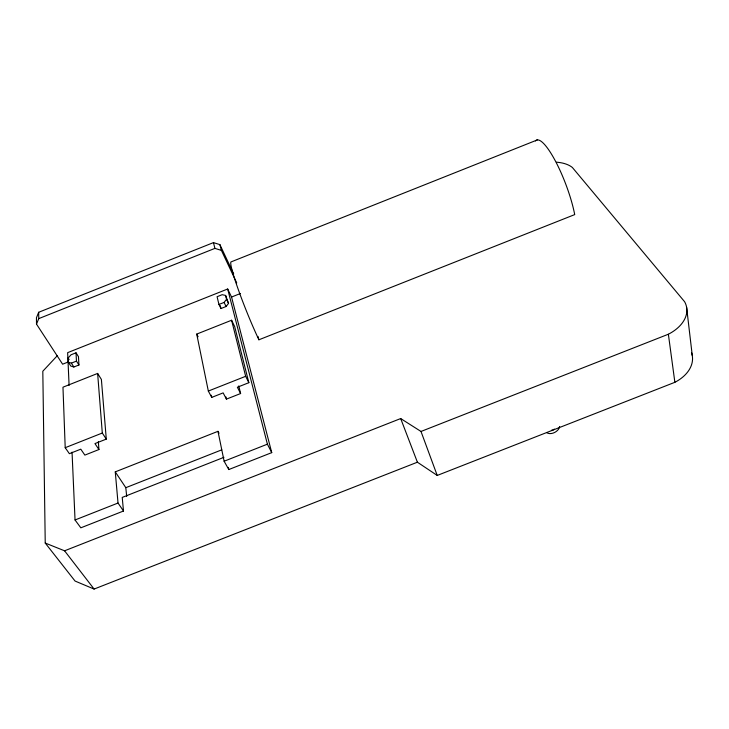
<?xml version="1.0" encoding="UTF-8"?>
<svg xmlns="http://www.w3.org/2000/svg" width="729" height="729" viewBox="0 0 729 729"><rect width="100%" height="100%" fill="white"/><g stroke="black" fill="none" stroke-linecap="round" stroke-linejoin="round"><path stroke-width="1.09" d="M233.708 273.967L219.894 244.625L213.46 242.611L38.683 312.276L36.45 317.726L36.496 324.104L62.612 364.199L68.553 361.839M36.496 324.104L38.746 318.628L38.683 312.276M226.081 306.508L228.551 303.382L225.598 295.436L222.172 294.689L217.087 296.712L218.946 304.467L220.96 308.54L226.081 306.508L224.085 302.426L226.564 299.3L225.598 295.436M68.134 358.048L70.968 354.823L76.016 352.809L78.468 356.672L78.942 364.983L73.857 366.997L70.813 366.067L68.326 362.204L68.134 358.048L69.127 359.588M57.391 355.606L42.811 371.234L45.234 543.05L75.06 581.049L94.096 589.059L417.398 462.204L437.227 475.445L674.872 382.306A39.721 26.8 -7 0 0 691.511 352.663M38.746 318.628L214.918 248.379L221.397 250.393L236.734 282.907M537.264 139.941L230.947 261.948A51.34 4.128 68.1 0 0 238.82 291.035A51.34 4.128 68.1 0 0 258.913 339.787L574.716 214.599A51.686 11.609 69.3 0 0 555.307 160.863A51.686 11.609 69.3 0 0 535.478 140.952M72.043 452.144L75.041 519.977L80.828 527.823L123.493 511.02L118.025 503.037L115.264 471.873L217.98 431.322L224.122 461.229L228.788 469.549L271.735 452.636L231.549 297.04L227.676 289.003L67.642 352.654L69.091 385.441M231.549 297.04L240.524 293.468M68.326 362.204L71.369 363.133L76.463 361.101L76.016 352.809M218.946 304.467L224.085 302.426M98.934 449.538L94.952 443.587L106.288 439.113L101.386 379.426L97.631 373.43L62.967 387.199L65.209 447.706L69.383 453.684L80.782 449.173L84.856 455.106L98.934 449.538L98.351 441.61M196.721 334.092L231.594 320.241L234.665 326.528L248.853 382.689L237.372 387.236L240.606 393.532L226.437 399.127L223.138 392.885L211.747 397.396L208.33 391.063L196.721 334.092L198.115 336.743M65.209 447.706L102.297 433.026L97.631 373.43M208.33 391.063L245.655 376.301L231.594 320.241M126.682 496.476L125.816 487.683L221.771 449.839M223.949 457.32L122.226 497.415L123.493 511.02M75.041 519.977L118.025 503.037M224.122 461.229L267.397 444.18L227.676 289.003M45.234 543.05L64.571 550.805L400.686 418.555L420.998 431.459L437.227 475.445M420.998 431.459L668.375 334.228A41.307 26.599 -8.3 0 0 684.595 301.697L572.338 167.451A33.899 18.817 -13.9 0 0 556.446 162.193M64.571 550.805L94.096 589.059M115.264 471.873L125.816 487.683M102.297 433.026L106.288 439.113M71.369 363.133L73.857 366.997M76.463 361.101L78.942 364.983M217.98 431.322L219.046 433.254M267.397 444.18L271.735 452.636M245.655 376.301L248.853 382.689M226.564 299.3L228.551 303.382M400.686 418.555L417.398 462.204M257.984 336.415L258.913 339.787M219.894 244.625L221.397 250.393M213.46 242.611L214.918 248.379M220.258 305.624L220.96 308.54M238.775 385.914L240.606 393.532M225.944 396.941L226.437 399.127M228.332 467.371L228.788 469.549M211.301 395.2L211.747 397.396M668.375 334.228L674.872 382.306M686.59 307.201L692.268 355.506M554.377 429.089A3.208 2.141 -27.5 0 1 551.416 430.256M559.635 426.465A7.7 5.139 -27.5 0 1 554.614 432.479A7.7 5.139 -27.5 0 1 546.923 432.78"/></g></svg>
